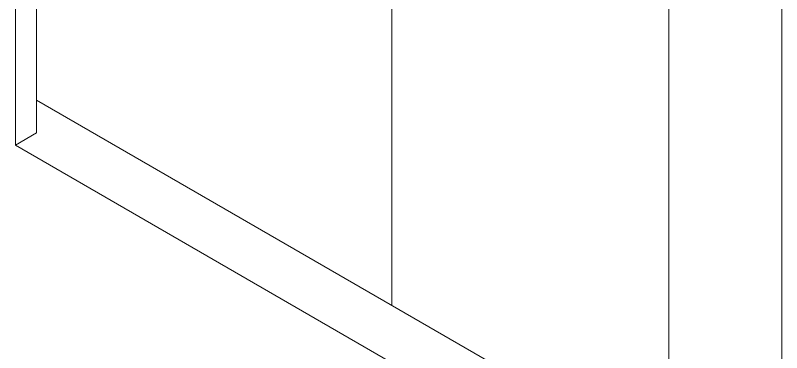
# Model space of a CAD drawing. Header units: inches. Extents: x 67248 to 85686, y -40174 to -31152.
# Drawn here: x 82470.19 to 82480.58, y -33405.99 to -33401.42 of the extents above; entities that cross this region are included whole.
import ezdxf

# ---------------------------------------------------------------- set-up
doc = ezdxf.new("R2010")
doc.units = ezdxf.units.IN
doc.header["$MEASUREMENT"] = 0

# ---------------------------------------------------------------- blocks, each defined once
blk = doc.blocks.new('ET200S')
at = {"lineweight": 0}
for p, q in [((86.7941, -40.491), (86.7941, 24.9925)), ((77.1775, 16.909), (77.1775, -22.2831)), ((77.4437, -22.1294), (77.4437, 16.8178)), ((81.9027, 12.452), (81.9027, -24.2906)), ((85.3799, 12.1734), (85.3799, -27.0187)), ((77.4437, -21.7163), (85.3799, -26.2981)), ((77.1775, -22.2831), (77.4437, -22.1294)), ((85.3799, -27.0187), (77.1775, -22.2831))]:
    blk.add_line(p, q, dxfattribs=at)

msp = doc.modelspace()

# ---------------------------------------------------------------- block references
at = {"xscale": 1.08, "yscale": 1.08, "zscale": 1.08}
msp.add_blockref('ET200S', (82386.84, -33379.117, 0.332), dxfattribs=at)

doc.saveas('drawing.dxf')
